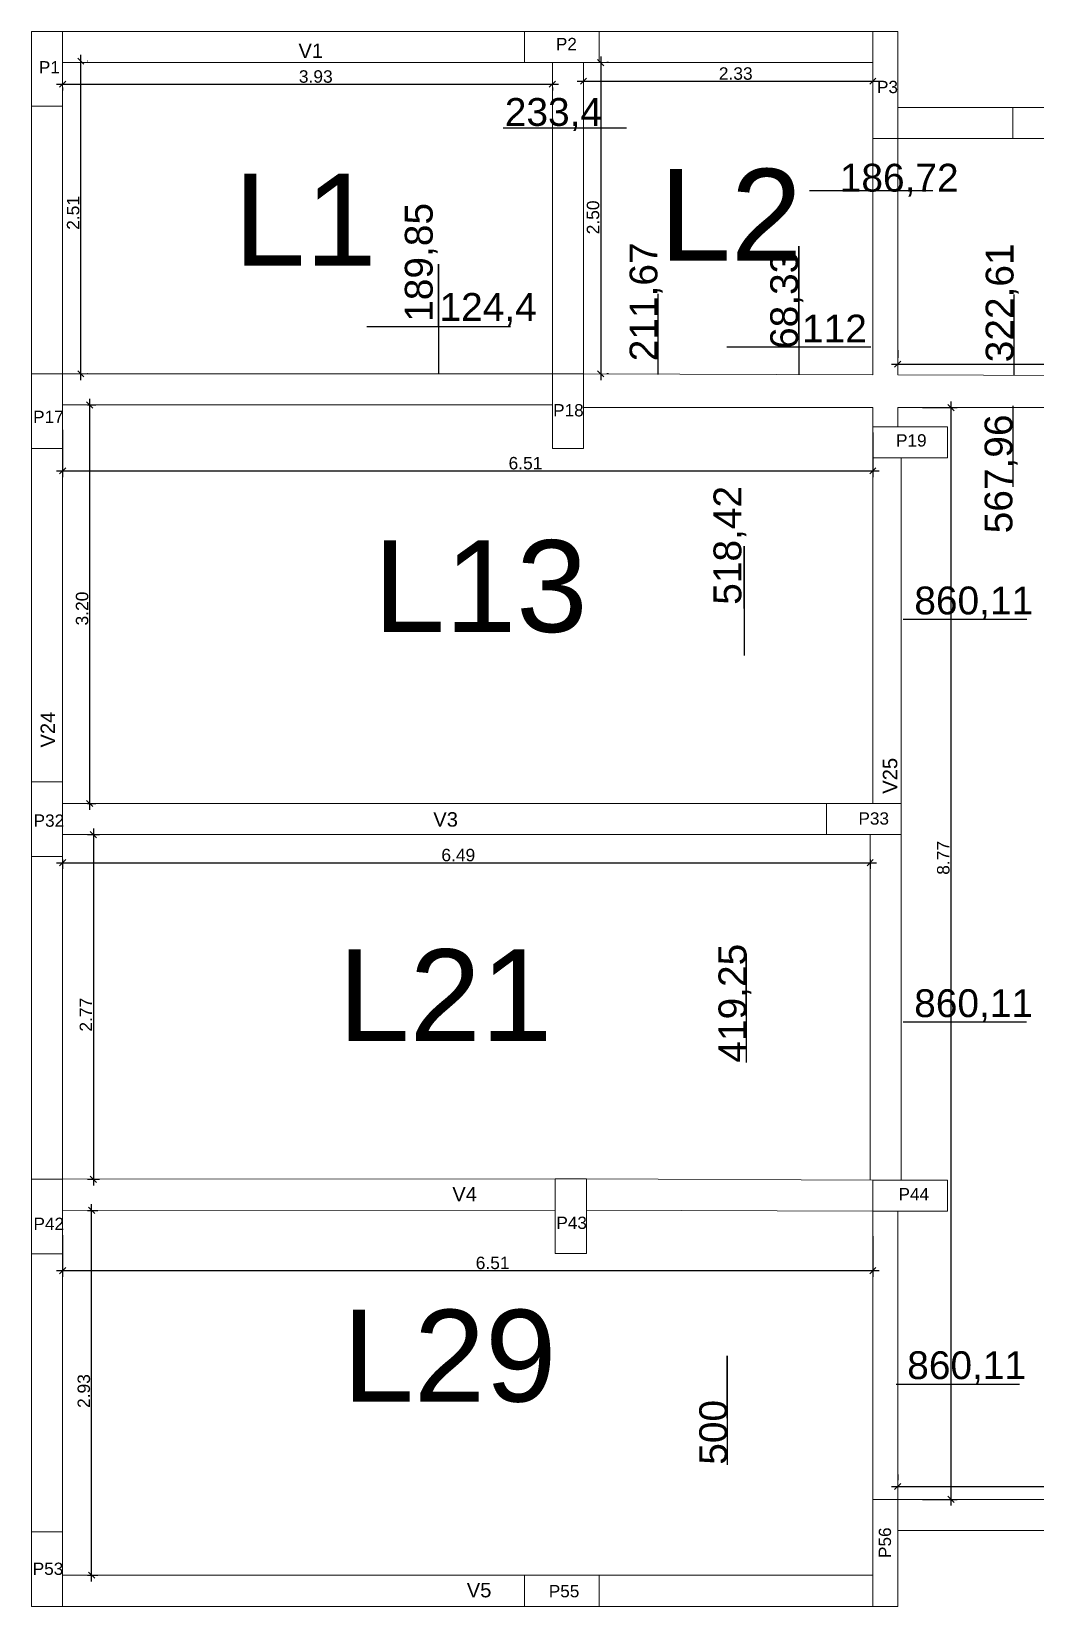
# Model space of a CAD drawing. Header units: millimetres. Extents: x 2878 to 6301, y 540 to 1980.
# Drawn here: x 2987.77 to 2995.84, y 647.43 to 660.08 of the extents above; entities that cross this region are included whole.
import ezdxf

# ---------------------------------------------------------------- set-up
doc = ezdxf.new("R2010")
doc.units = ezdxf.units.MM
doc.header["$LTSCALE"] = 4
for name, color, linetype, lineweight in [('ALVENARIA', 4, 'Continuous', 20), ('COTAS', 35, 'Continuous', 5), ('PILAR', 1, 'Continuous', 5), ('TEXTO', 5, 'Continuous', 20)]:
    doc.layers.add(name, color=color, linetype=linetype, lineweight=lineweight)
doc.layers.add('LINHA DE MOMENTOS', color=42, linetype='Continuous')
doc.styles.get("Standard").update_dxf_attribs({"font": 'arial.ttf'})
doc.dimstyles.new('ISO-25', dxfattribs={"dimscale": 0, "dimtxt": 0.1, "dimasz": 0.05, "dimexe": 0.05, "dimexo": 0.2, "dimgap": 0.01, "dimtad": 1, "dimzin": 4, "dimdsep": 46, "dimtxsty": 'Standard', "dimblk": 'OBLIQUE', "dimcen": 0.1, "dimdle": 0.05, "dimclrt": 256, "dimadec": 0, "dimazin": 0, "dimtfac": 1, "dimtix": 1, "dimtofl": 0, "dimtmove": 0, "dimatfit": 3, "dimfxl": 1, "dimtfillclr": 256, "dimarcsym": 0})

# ---------------------------------------------------------------- blocks, each defined once
blk = doc.blocks.new('PILAR')
at = {"layer": 'PILAR', "ltscale": 0.01}
blk.add_lwpolyline([(-0.15, 0), (0.1, 0), (0.1, -0.6), (-0.15, -0.6)], close=True, dxfattribs=at)
blk = doc.blocks.new('_Oblique')
at = {"color": 0, "linetype": 'ByBlock', "lineweight": -2}
blk.add_line((-0.5, -0.5), (0.5, 0.5), dxfattribs=at)
blk = doc.blocks.new('*D634')
at = {"layer": 'COTAS', "color": 0, "lineweight": -2, "transparency": 16777216}
for p, q in [((2987.975, 659.655), (2992.01, 659.655)), ((2988.025, 659.628), (2988.025, 659.605)), ((2991.96, 659.628), (2991.96, 659.605))]:
    blk.add_line(p, q, dxfattribs=at)
at = {"layer": 'Defpoints', "color": 0, "transparency": 16777216}
for p in [(2988.025, 659.828), (2991.96, 659.828), (2991.96, 659.655)]:
    blk.add_point(p, dxfattribs=at)
at = {"layer": 'COTAS', "color": 0, "lineweight": -2, "transparency": 16777216, "xscale": 0.05, "yscale": 0.05, "zscale": 0.05, "rotation": 180}
blk.add_blockref('_Oblique', (2988.025, 659.655), dxfattribs=at)
at = {"layer": 'COTAS', "color": 0, "lineweight": -2, "transparency": 16777216, "xscale": 0.05, "yscale": 0.05, "zscale": 0.05}
blk.add_blockref('_Oblique', (2991.96, 659.655), dxfattribs=at)
at = {"layer": 'COTAS', "transparency": 16777216, "insert": (2990.059, 659.716), "char_height": 0.1, "attachment_point": 5}
blk.add_mtext('3.93', dxfattribs=at)
blk = doc.blocks.new('*D635')
at = {"layer": 'COTAS', "color": 0, "lineweight": -2, "transparency": 16777216}
for p, q in [((2988.171, 657.278), (2988.171, 659.89)), ((2988.225, 659.84), (2988.221, 659.84)), ((2988.225, 657.328), (2988.221, 657.328))]:
    blk.add_line(p, q, dxfattribs=at)
at = {"layer": 'Defpoints', "color": 0, "transparency": 16777216}
for p in [(2988.025, 659.84), (2988.171, 659.84), (2988.025, 657.328)]:
    blk.add_point(p, dxfattribs=at)
at = {"layer": 'COTAS', "color": 0, "lineweight": -2, "transparency": 16777216, "xscale": 0.05, "yscale": 0.05, "zscale": 0.05}
for p, rotation in [((2988.171, 659.84), 90), ((2988.171, 657.328), 270)]:
    blk.add_blockref('_Oblique', p, dxfattribs=dict(at, rotation=rotation))
at = {"layer": 'COTAS', "transparency": 16777216, "insert": (2988.11, 658.621), "char_height": 0.1, "attachment_point": 5, "rotation": 90}
blk.add_mtext('2.51', dxfattribs=at)
blk = doc.blocks.new('*D636')
at = {"layer": 'COTAS', "color": 0, "lineweight": -2, "transparency": 16777216}
for p, q in [((2992.16, 659.679), (2994.585, 659.679)), ((2992.21, 659.628), (2992.21, 659.629)), ((2994.535, 659.628), (2994.535, 659.629))]:
    blk.add_line(p, q, dxfattribs=at)
at = {"layer": 'Defpoints', "color": 0, "transparency": 16777216}
for p in [(2992.21, 659.828), (2994.535, 659.828), (2994.535, 659.679)]:
    blk.add_point(p, dxfattribs=at)
at = {"layer": 'COTAS', "color": 0, "lineweight": -2, "transparency": 16777216, "xscale": 0.05, "yscale": 0.05, "zscale": 0.05, "rotation": 180}
blk.add_blockref('_Oblique', (2992.21, 659.679), dxfattribs=at)
at = {"layer": 'COTAS', "color": 0, "lineweight": -2, "transparency": 16777216, "xscale": 0.05, "yscale": 0.05, "zscale": 0.05}
blk.add_blockref('_Oblique', (2994.535, 659.679), dxfattribs=at)
at = {"layer": 'COTAS', "transparency": 16777216, "insert": (2993.433, 659.74), "char_height": 0.1, "attachment_point": 5}
blk.add_mtext('2.33', dxfattribs=at)
blk = doc.blocks.new('*D637')
at = {"layer": 'COTAS', "color": 0, "lineweight": -2, "transparency": 16777216}
for p, q in [((2992.348, 659.878), (2992.348, 657.278)), ((2992.41, 659.828), (2992.398, 659.828)), ((2992.41, 657.328), (2992.398, 657.328))]:
    blk.add_line(p, q, dxfattribs=at)
at = {"layer": 'Defpoints', "color": 0, "transparency": 16777216}
for p in [(2992.21, 659.828), (2992.21, 657.328), (2992.348, 657.328)]:
    blk.add_point(p, dxfattribs=at)
at = {"layer": 'COTAS', "color": 0, "lineweight": -2, "transparency": 16777216, "xscale": 0.05, "yscale": 0.05, "zscale": 0.05}
for p, rotation in [((2992.348, 659.828), 90), ((2992.348, 657.328), 270)]:
    blk.add_blockref('_Oblique', p, dxfattribs=dict(at, rotation=rotation))
at = {"layer": 'COTAS', "transparency": 16777216, "insert": (2992.287, 658.585), "char_height": 0.1, "attachment_point": 5, "rotation": 90}
blk.add_mtext('2.50', dxfattribs=at)
blk = doc.blocks.new('*D638')
at = {"layer": 'COTAS', "color": 0, "lineweight": -2, "transparency": 16777216}
for p, q in [((2994.735, 657.519), (2994.735, 657.456)), ((2994.685, 657.406), (2998.426, 657.406)), ((2998.376, 657.507), (2998.376, 657.456))]:
    blk.add_line(p, q, dxfattribs=at)
at = {"layer": 'Defpoints', "color": 0, "transparency": 16777216}
for p in [(2998.376, 657.406), (2994.735, 657.319), (2998.376, 657.307)]:
    blk.add_point(p, dxfattribs=at)
at = {"layer": 'COTAS', "color": 0, "lineweight": -2, "transparency": 16777216, "xscale": 0.05, "yscale": 0.05, "zscale": 0.05, "rotation": 180}
blk.add_blockref('_Oblique', (2994.735, 657.406), dxfattribs=at)
at = {"layer": 'COTAS', "color": 0, "lineweight": -2, "transparency": 16777216, "xscale": 0.05, "yscale": 0.05, "zscale": 0.05}
blk.add_blockref('_Oblique', (2998.376, 657.406), dxfattribs=at)
at = {"layer": 'COTAS', "transparency": 16777216, "insert": (2996.54, 657.467), "char_height": 0.1, "attachment_point": 5}
blk.add_mtext('3.64', dxfattribs=at)
blk = doc.blocks.new('*D659')
at = {"layer": 'COTAS', "color": 0, "lineweight": -2, "transparency": 16777216}
for p, q in [((2994.735, 648.487), (2994.735, 648.44)), ((2999.251, 648.487), (2999.251, 648.44)), ((2994.685, 648.39), (2999.301, 648.39))]:
    blk.add_line(p, q, dxfattribs=at)
at = {"layer": 'Defpoints', "color": 0, "transparency": 16777216}
for p in [(2994.735, 648.287), (2999.251, 648.39), (2999.251, 648.287)]:
    blk.add_point(p, dxfattribs=at)
at = {"layer": 'COTAS', "color": 0, "lineweight": -2, "transparency": 16777216, "xscale": 0.05, "yscale": 0.05, "zscale": 0.05, "rotation": 180}
blk.add_blockref('_Oblique', (2994.735, 648.39), dxfattribs=at)
at = {"layer": 'COTAS', "color": 0, "lineweight": -2, "transparency": 16777216, "xscale": 0.05, "yscale": 0.05, "zscale": 0.05}
blk.add_blockref('_Oblique', (2999.251, 648.39), dxfattribs=at)
at = {"layer": 'COTAS', "transparency": 16777216, "insert": (2997.045, 648.451), "char_height": 0.1, "attachment_point": 5}
blk.add_mtext('4.52', dxfattribs=at)
blk = doc.blocks.new('*D660')
at = {"layer": 'COTAS', "color": 0, "lineweight": -2, "transparency": 16777216}
for p, q in [((2994.935, 657.057), (2995.212, 657.057)), ((2995.162, 657.107), (2995.162, 648.237)), ((2994.935, 648.287), (2995.212, 648.287))]:
    blk.add_line(p, q, dxfattribs=at)
at = {"layer": 'Defpoints', "color": 0, "transparency": 16777216}
for p in [(2994.735, 657.057), (2994.735, 648.287), (2995.162, 648.287)]:
    blk.add_point(p, dxfattribs=at)
at = {"layer": 'COTAS', "color": 0, "lineweight": -2, "transparency": 16777216, "xscale": 0.05, "yscale": 0.05, "zscale": 0.05}
for p, rotation in [((2995.162, 657.057), 90), ((2995.162, 648.287), 270)]:
    blk.add_blockref('_Oblique', p, dxfattribs=dict(at, rotation=rotation))
at = {"layer": 'COTAS', "transparency": 16777216, "insert": (2995.101, 653.44), "char_height": 0.1, "attachment_point": 5, "rotation": 90}
blk.add_mtext('8.77', dxfattribs=at)
blk = doc.blocks.new('*D618')
at = {"layer": 'COTAS', "color": 0, "lineweight": -2, "transparency": 16777216}
for p, q in [((2988.025, 656.878), (2988.025, 656.499)), ((2994.535, 656.857), (2994.535, 656.499)), ((2987.975, 656.549), (2994.585, 656.549))]:
    blk.add_line(p, q, dxfattribs=at)
at = {"layer": 'Defpoints', "color": 0, "transparency": 16777216}
for p in [(2988.025, 657.078), (2994.535, 657.057), (2994.535, 656.549)]:
    blk.add_point(p, dxfattribs=at)
at = {"layer": 'COTAS', "color": 0, "lineweight": -2, "transparency": 16777216, "xscale": 0.05, "yscale": 0.05, "zscale": 0.05, "rotation": 180}
blk.add_blockref('_Oblique', (2988.025, 656.549), dxfattribs=at)
at = {"layer": 'COTAS', "color": 0, "lineweight": -2, "transparency": 16777216, "xscale": 0.05, "yscale": 0.05, "zscale": 0.05}
blk.add_blockref('_Oblique', (2994.535, 656.549), dxfattribs=at)
at = {"layer": 'COTAS', "transparency": 16777216, "insert": (2991.744, 656.61), "char_height": 0.1, "attachment_point": 5}
blk.add_mtext('6.51', dxfattribs=at)
blk = doc.blocks.new('*D619')
at = {"layer": 'COTAS', "color": 0, "lineweight": -2, "transparency": 16777216}
for p, q in [((2988.225, 657.078), (2988.293, 657.078)), ((2988.243, 653.827), (2988.243, 657.128)), ((2988.225, 653.877), (2988.293, 653.877))]:
    blk.add_line(p, q, dxfattribs=at)
at = {"layer": 'Defpoints', "color": 0, "transparency": 16777216}
for p in [(2988.025, 657.078), (2988.243, 657.078), (2988.025, 653.877)]:
    blk.add_point(p, dxfattribs=at)
at = {"layer": 'COTAS', "color": 0, "lineweight": -2, "transparency": 16777216, "xscale": 0.05, "yscale": 0.05, "zscale": 0.05}
for p, rotation in [((2988.243, 657.078), 90), ((2988.243, 653.877), 270)]:
    blk.add_blockref('_Oblique', p, dxfattribs=dict(at, rotation=rotation))
at = {"layer": 'COTAS', "transparency": 16777216, "insert": (2988.182, 655.443), "char_height": 0.1, "attachment_point": 5, "rotation": 90}
blk.add_mtext('3.20', dxfattribs=at)
blk = doc.blocks.new('*D626')
at = {"layer": 'COTAS', "color": 0, "lineweight": -2, "transparency": 16777216}
for p, q in [((2988.225, 653.627), (2988.322, 653.627)), ((2988.272, 653.677), (2988.272, 650.808)), ((2988.225, 650.858), (2988.322, 650.858))]:
    blk.add_line(p, q, dxfattribs=at)
at = {"layer": 'Defpoints', "color": 0, "transparency": 16777216}
for p in [(2988.025, 653.627), (2988.025, 650.858), (2988.272, 650.858)]:
    blk.add_point(p, dxfattribs=at)
at = {"layer": 'COTAS', "color": 0, "lineweight": -2, "transparency": 16777216, "xscale": 0.05, "yscale": 0.05, "zscale": 0.05}
for p, rotation in [((2988.272, 653.627), 90), ((2988.272, 650.858), 270)]:
    blk.add_blockref('_Oblique', p, dxfattribs=dict(at, rotation=rotation))
at = {"layer": 'COTAS', "transparency": 16777216, "insert": (2988.212, 652.18), "char_height": 0.1, "attachment_point": 5, "rotation": 90}
blk.add_mtext('2.77', dxfattribs=at)
blk = doc.blocks.new('*D627')
at = {"layer": 'COTAS', "color": 0, "lineweight": -2, "transparency": 16777216}
for p, q in [((2987.975, 653.401), (2994.563, 653.401)), ((2988.025, 653.427), (2988.025, 653.351)), ((2994.513, 653.427), (2994.513, 653.351))]:
    blk.add_line(p, q, dxfattribs=at)
at = {"layer": 'Defpoints', "color": 0, "transparency": 16777216}
for p in [(2988.025, 653.627), (2994.513, 653.627), (2994.513, 653.401)]:
    blk.add_point(p, dxfattribs=at)
at = {"layer": 'COTAS', "color": 0, "lineweight": -2, "transparency": 16777216, "xscale": 0.05, "yscale": 0.05, "zscale": 0.05, "rotation": 180}
blk.add_blockref('_Oblique', (2988.025, 653.401), dxfattribs=at)
at = {"layer": 'COTAS', "color": 0, "lineweight": -2, "transparency": 16777216, "xscale": 0.05, "yscale": 0.05, "zscale": 0.05}
blk.add_blockref('_Oblique', (2994.513, 653.401), dxfattribs=at)
at = {"layer": 'COTAS', "transparency": 16777216, "insert": (2991.204, 653.462), "char_height": 0.1, "attachment_point": 5}
blk.add_mtext('6.49', dxfattribs=at)
blk = doc.blocks.new('*D628')
at = {"layer": 'COTAS', "color": 0, "lineweight": -2, "transparency": 16777216}
for p, q in [((2988.025, 650.408), (2988.025, 650.075)), ((2994.535, 650.402), (2994.535, 650.075)), ((2987.975, 650.125), (2994.585, 650.125))]:
    blk.add_line(p, q, dxfattribs=at)
at = {"layer": 'Defpoints', "color": 0, "transparency": 16777216}
for p in [(2988.025, 650.608), (2994.535, 650.602), (2994.535, 650.125)]:
    blk.add_point(p, dxfattribs=at)
at = {"layer": 'COTAS', "color": 0, "lineweight": -2, "transparency": 16777216, "xscale": 0.05, "yscale": 0.05, "zscale": 0.05, "rotation": 180}
blk.add_blockref('_Oblique', (2988.025, 650.125), dxfattribs=at)
at = {"layer": 'COTAS', "color": 0, "lineweight": -2, "transparency": 16777216, "xscale": 0.05, "yscale": 0.05, "zscale": 0.05}
blk.add_blockref('_Oblique', (2994.535, 650.125), dxfattribs=at)
at = {"layer": 'COTAS', "transparency": 16777216, "insert": (2991.48, 650.186), "char_height": 0.1, "attachment_point": 5}
blk.add_mtext('6.51', dxfattribs=at)
blk = doc.blocks.new('*D629')
at = {"layer": 'COTAS', "color": 0, "lineweight": -2, "transparency": 16777216}
for p, q in [((2988.225, 650.608), (2988.308, 650.608)), ((2988.258, 647.628), (2988.258, 650.658)), ((2988.225, 647.678), (2988.308, 647.678))]:
    blk.add_line(p, q, dxfattribs=at)
at = {"layer": 'Defpoints', "color": 0, "transparency": 16777216}
for p in [(2988.025, 650.608), (2988.258, 650.608), (2988.025, 647.678)]:
    blk.add_point(p, dxfattribs=at)
at = {"layer": 'COTAS', "color": 0, "lineweight": -2, "transparency": 16777216, "xscale": 0.05, "yscale": 0.05, "zscale": 0.05}
for p, rotation in [((2988.258, 650.608), 90), ((2988.258, 647.678), 270)]:
    blk.add_blockref('_Oblique', p, dxfattribs=dict(at, rotation=rotation))
at = {"layer": 'COTAS', "transparency": 16777216, "insert": (2988.196, 649.157), "char_height": 0.1, "attachment_point": 5, "rotation": 90}
blk.add_mtext('2.93', dxfattribs=at)

msp = doc.modelspace()

# ---------------------------------------------------------------- linework, layer by layer
at = {"layer": 'ALVENARIA', "ltscale": 200}
msp.add_line((2988.025, 660.078), (2988.025, 660.078), dxfattribs=at)
at = {"layer": 'ALVENARIA'}
for p, q in [((2988.025, 660.078), (2991.735, 660.078)), ((2992.035, 660.078), (2992.035, 660.078)), ((2992.335, 660.078), (2994.535, 660.078)), ((2994.735, 660.078), (2994.735, 659.368)), ((2991.735, 659.828), (2988.025, 659.828)), ((2991.96, 657.328), (2991.96, 659.828)), ((2992.135, 659.828), (2992.335, 659.828)), ((2992.21, 657.328), (2992.21, 659.828)), ((2992.335, 659.828), (2994.535, 659.828)), ((2987.775, 659.478), (2987.775, 657.328)), ((2988.025, 659.478), (2988.025, 657.328)), ((2995.66, 659.468), (2994.735, 659.468)), ((2996.155, 659.468), (2995.66, 659.468)), ((2994.535, 659.218), (2994.535, 657.32)), ((2994.735, 659.218), (2995.66, 659.218)), ((2994.735, 659.218), (2994.735, 657.319)), ((2995.835, 659.218), (2995.66, 659.218)), ((2991.96, 657.328), (2988.025, 657.328)), ((2994.535, 657.32), (2992.21, 657.328)), ((2998.376, 657.307), (2994.735, 657.319)), ((2991.96, 657.078), (2988.025, 657.078)), ((2994.535, 657.057), (2992.21, 657.057)), ((2994.535, 657.057), (2994.535, 656.903)), ((2998.375, 657.057), (2994.735, 657.057)), ((2994.735, 657.057), (2994.735, 656.903)), ((2987.775, 656.728), (2987.775, 654.052)), ((2988.025, 656.728), (2988.025, 654.052)), ((2994.535, 656.653), (2994.535, 653.877)), ((2994.763, 653.877), (2994.763, 656.653)), ((2994.163, 653.877), (2988.025, 653.877)), ((2994.163, 653.627), (2988.025, 653.627)), ((2994.513, 653.627), (2994.513, 650.852)), ((2994.763, 653.627), (2994.763, 650.852)), ((2987.775, 650.858), (2987.775, 653.452)), ((2988.025, 650.858), (2988.025, 653.452)), ((2991.983, 650.861), (2988.025, 650.858)), ((2994.535, 650.852), (2992.233, 650.861)), ((2991.983, 650.611), (2988.025, 650.608)), ((2994.534, 650.602), (2992.232, 650.611)), ((2994.535, 650.602), (2994.535, 648.287)), ((2994.735, 648.287), (2994.735, 650.602)), ((2987.775, 648.026), (2987.775, 650.258)), ((2988.025, 648.026), (2988.025, 650.258)), ((2998.901, 648.287), (2994.735, 648.287)), ((2994.735, 647.427), (2994.735, 648.037)), ((2998.901, 648.037), (2994.735, 648.037)), ((2991.735, 647.677), (2988.022, 647.677)), ((2992.135, 647.677), (2992.335, 647.677)), ((2994.535, 647.677), (2992.335, 647.677)), ((2991.735, 647.427), (2988.025, 647.426)), ((2992.035, 647.427), (2992.335, 647.427)), ((2994.535, 647.427), (2992.335, 647.427))]:
    msp.add_line(p, q, dxfattribs=at)
at = {"layer": 'ALVENARIA', "ltscale": 0.03}
for p, q in [((2988.025, 654.077), (2988.025, 654.177)), ((2988.025, 647.426), (2987.875, 647.426))]:
    msp.add_line(p, q, dxfattribs=at)
at = {"layer": 'LINHA DE MOMENTOS'}
for p, q in [((2992.555, 659.302), (2991.564, 659.302)), ((2995.017, 658.797), (2994.025, 658.797)), ((2992.81, 657.323), (2992.81, 657.972)), ((2995.67, 657.315), (2995.67, 657.965)), ((2990.468, 657.708), (2991.624, 657.708)), ((2993.362, 657.545), (2994.518, 657.545)), ((2995.662, 656.421), (2995.662, 657.071)), ((2995.771, 655.355), (2994.779, 655.355)), ((2995.77, 652.12), (2994.778, 652.12)), ((2995.714, 649.211), (2994.723, 649.211))]:
    msp.add_line(p, q, dxfattribs=at)
for points in [[(2993.94, 657.645), (2993.94, 658.353), (2993.94, 657.324)], [(2991.046, 657.708), (2991.046, 658.208), (2991.046, 657.332)], [(2993.501, 655.442), (2993.501, 655.943), (2993.501, 655.067)], [(2993.518, 652.17), (2993.518, 652.67), (2993.518, 651.795)], [(2993.364, 648.94), (2993.364, 649.44), (2993.364, 648.565)]]:
    msp.add_lwpolyline(points, dxfattribs=at)
at = {"layer": 'PILAR', "color": 1, "ltscale": 0.01}
for points in [[(2994.535, 660.078), (2994.735, 660.078), (2994.735, 659.218), (2994.535, 659.218)], [(2994.535, 648.287), (2994.735, 648.287), (2994.735, 647.427), (2994.535, 647.427)]]:
    msp.add_lwpolyline(points, close=True, dxfattribs=at)
at = {"layer": 'PILAR', "ltscale": 0.01}
msp.add_lwpolyline([(2996.155, 659.218), (2996.155, 659.468), (2995.66, 659.468), (2995.66, 659.218)], close=True, dxfattribs=at)

# ---------------------------------------------------------------- block references
at = {"layer": 'COTAS', "xscale": -1}
for p, rotation in [((2987.925, 659.478), 180), ((2991.735, 659.928), 90), ((2995.135, 656.803), 270.0000000000001), ((2987.925, 647.426), 180)]:
    msp.add_blockref('PILAR', p, dxfattribs=dict(at, rotation=rotation))
at = {"layer": 'COTAS'}
for p, rotation in [((2987.875, 656.728), 180), ((2992.06, 656.728), 180), ((2987.875, 653.452), 180), ((2994.163, 653.777), 89.99999999999997), ((2987.875, 650.258), 180), ((2992.083, 650.261), 180), ((2995.135, 650.702), 269.9999999999999), ((2991.735, 647.577), 90)]:
    msp.add_blockref('PILAR', p, dxfattribs=dict(at, rotation=rotation))

# ---------------------------------------------------------------- texts
at = {"layer": 'COTAS', "attachment_point": 1}
for s, insert, char_height in [('V1', (2989.92, 659.981), 0.116), ('P2', (2991.988, 660.027), 0.0988), ('P1', (2987.834, 659.84), 0.0988), ('P3', (2994.568, 659.682), 0.0988), ('L1', (2989.401, 658.935), 0.7375), ('L2', (2992.821, 658.975), 0.7375), ('P17', (2987.788, 657.032), 0.0988), ('P18', (2991.966, 657.085), 0.0988), ('P19', (2994.721, 656.843), 0.0988), ('L13', (2990.524, 655.992), 0.7375), ('P32', (2987.792, 653.789), 0.0988), ('V3', (2991.003, 653.807), 0.116), ('P33', (2994.419, 653.806), 0.0988), ('L21', (2990.24, 652.706), 0.7375), ('V4', (2991.156, 650.797), 0.116), ('P44', (2994.741, 650.788), 0.0988), ('P43', (2991.992, 650.558), 0.0988), ('P42', (2987.791, 650.55), 0.0988), ('L29', (2990.274, 649.81), 0.7375), ('P53', (2987.785, 647.779), 0.0988), ('V5', (2991.272, 647.616), 0.116), ('P55', (2991.931, 647.599), 0.0988)]:
    msp.add_mtext_dynamic_manual_height_columns(s, width=2.5, gutter_width=12.5, heights=[1.872], dxfattribs=dict(at, insert=insert, char_height=char_height))
at = {"layer": 'COTAS', "attachment_point": 1, "rotation": 90}
for s, insert, char_height in [('V24', (2987.848, 654.326), 0.116), ('V25', (2994.615, 653.955), 0.116), ('P56', (2994.582, 647.816), 0.0988)]:
    msp.add_mtext_dynamic_manual_height_columns(s, width=2.5, gutter_width=12.5, heights=[1.872], dxfattribs=dict(at, insert=insert, char_height=char_height))
at = {"layer": 'TEXTO'}
for s, p in [('233,4', (2991.578, 659.32)), ('186,72  ', (2994.269, 658.792)), ('124,4', (2991.053, 657.754)), ('112', (2993.966, 657.58)), ('860,11', (2994.868, 655.396)), ('860,11', (2994.867, 652.161)), ('860,11', (2994.811, 649.253))]:
    msp.add_text(s, height=0.2235, dxfattribs=at).set_placement(p)
for s, p in [('189,85', (2990.998, 657.746)), ('211,67', (2992.804, 657.429)), ('68,33', (2993.934, 657.528)), ('322,61', (2995.665, 657.421)), ('567,96', (2995.656, 656.047)), ('518,42', (2993.478, 655.473)), ('419,25', (2993.518, 651.795)), ('500', (2993.364, 648.565))]:
    msp.add_text(s, height=0.2235, rotation=90, dxfattribs=at).set_placement(p)

# ---------------------------------------------------------------- dimensions: what is measured, and where the dimension line sits
at = {"layer": 'COTAS'}
for base, p1, p2, picture, middle in [((2991.9602, 659.6552), (2988.0254, 659.828), (2991.9602, 659.828), '*D634', (2990.0586, 659.6552)), ((2994.5354, 659.6793), (2992.2102, 659.828), (2994.5354, 659.828), '*D636', (2993.4335, 659.6793)), ((2998.376, 657.406), (2994.735, 657.319), (2998.376, 657.307), '*D638', (2996.54, 657.406)), ((2994.535, 656.549), (2988.025, 657.078), (2994.535, 657.057), '*D618', (2991.744, 656.549)), ((2994.513, 653.401), (2988.025, 653.627), (2994.513, 653.627), '*D627', (2991.204, 653.401)), ((2994.535, 650.125), (2988.025, 650.608), (2994.535, 650.602), '*D628', (2991.48, 650.125)), ((2999.251, 648.39), (2994.735, 648.287), (2999.251, 648.287), '*D659', (2997.045, 648.39))]:
    dim = msp.add_linear_dim(base=base, p1=p1, p2=p2, dimstyle='ISO-25', override={"dimscale": 1}, dxfattribs=at)
    dim.commit()
    dim.dimension.update_dxf_attribs({"geometry": picture, "text_midpoint": middle, "dimtype": 160})
for base, p1, p2, picture, middle in [((2988.171, 659.84), (2988.025, 657.328), (2988.025, 659.84), '*D635', (2988.171, 658.621)), ((2992.348, 657.328), (2992.21, 659.828), (2992.21, 657.328), '*D637', (2992.348, 658.585)), ((2988.243, 657.078), (2988.025, 653.877), (2988.025, 657.078), '*D619', (2988.243, 655.443)), ((2995.162, 648.287), (2994.735, 657.057), (2994.735, 648.287), '*D660', (2995.162, 653.44)), ((2988.272, 650.858), (2988.025, 653.627), (2988.025, 650.858), '*D626', (2988.272, 652.18)), ((2988.258, 650.608), (2988.025, 647.678), (2988.025, 650.608), '*D629', (2988.258, 649.157))]:
    dim = msp.add_linear_dim(base=base, p1=p1, p2=p2, angle=90, dimstyle='ISO-25', override={"dimscale": 1}, dxfattribs=at)
    dim.commit()
    dim.dimension.update_dxf_attribs({"geometry": picture, "text_midpoint": middle, "dimtype": 160})

doc.saveas('drawing.dxf')
